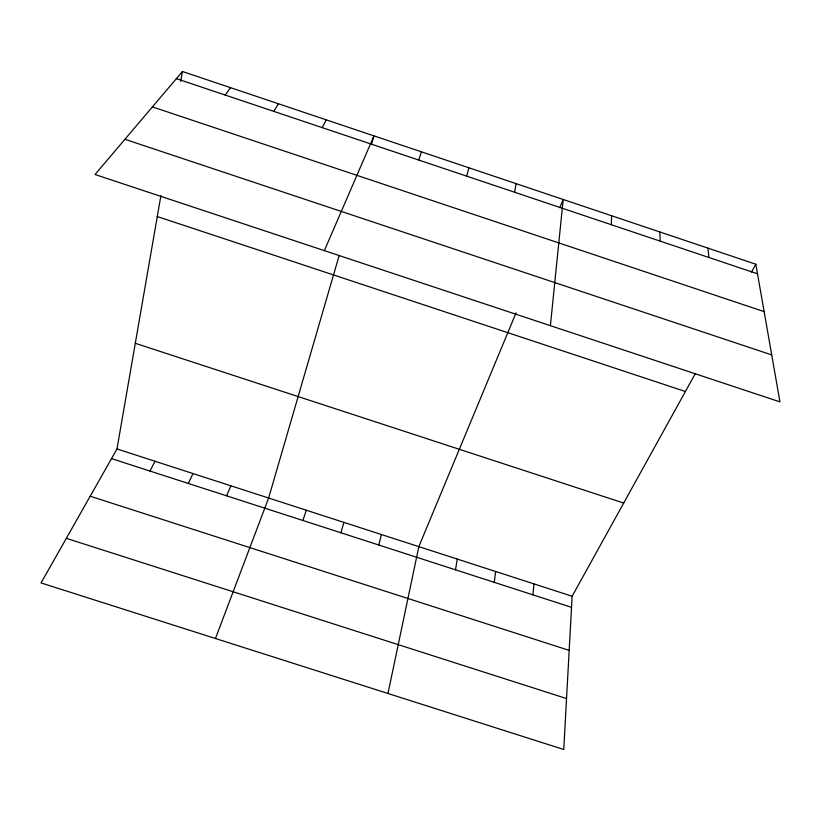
<?xml version="1.0" encoding="UTF-8"?>
<svg xmlns="http://www.w3.org/2000/svg" width="821" height="821" viewBox="0 0 821 821"><rect width="100%" height="100%" fill="white"/><g stroke="black" fill="none" stroke-linecap="round" stroke-linejoin="round"><path stroke-width="1.23" d="M611.337 224.728L611.583 215.738M695.264 373.688L572.134 596.251L563.76 749.501L41.05 582.931L116.982 448.954L160.916 195.562M532.942 594.845L533.958 583.895M550.398 325.67L563.196 199.482L559.789 207.692M494.263 582.346L495.679 571.508M455.491 569.805L457.307 559.091M180.702 81.474L182.436 71.499L755.833 264.229L779.95 401.88L95.051 174.514L182.436 71.499M514.582 192.237L516.101 183.647M387.964 693.478L418.843 546.642L516.05 312.863M378.799 545.021L381.426 534.533M466.697 176.156L468.863 167.771M339.176 255.464L268.631 498.029L215.451 638.502M371.472 144.445L373.955 135.876L324.357 250.631M340.879 532.757L343.917 522.392M302.887 520.473L306.315 510.221M418.679 160.033L421.481 151.844M226.606 495.822L230.855 485.796M188.327 483.446L192.986 473.543M149.966 471.049L155.025 461.258M322.191 127.624L326.296 119.856M751.492 272.069L755.833 264.229M273.732 111.348L278.483 103.785M225.128 95.031L230.537 87.662M66.327 538.33L566.541 698.558M90.197 496.212L569.179 650.386M116.982 448.954L572.134 596.251M111.502 458.611L571.529 607.324M135.301 343.301L623.693 503.057M157.283 216.549L685.402 391.514M124.925 139.283L771.719 354.918M152.408 106.894L764.135 311.631M176.361 78.652L757.506 273.814M707.897 248.116L708.933 257.507M659.807 231.953L660.207 241.138"/></g></svg>
